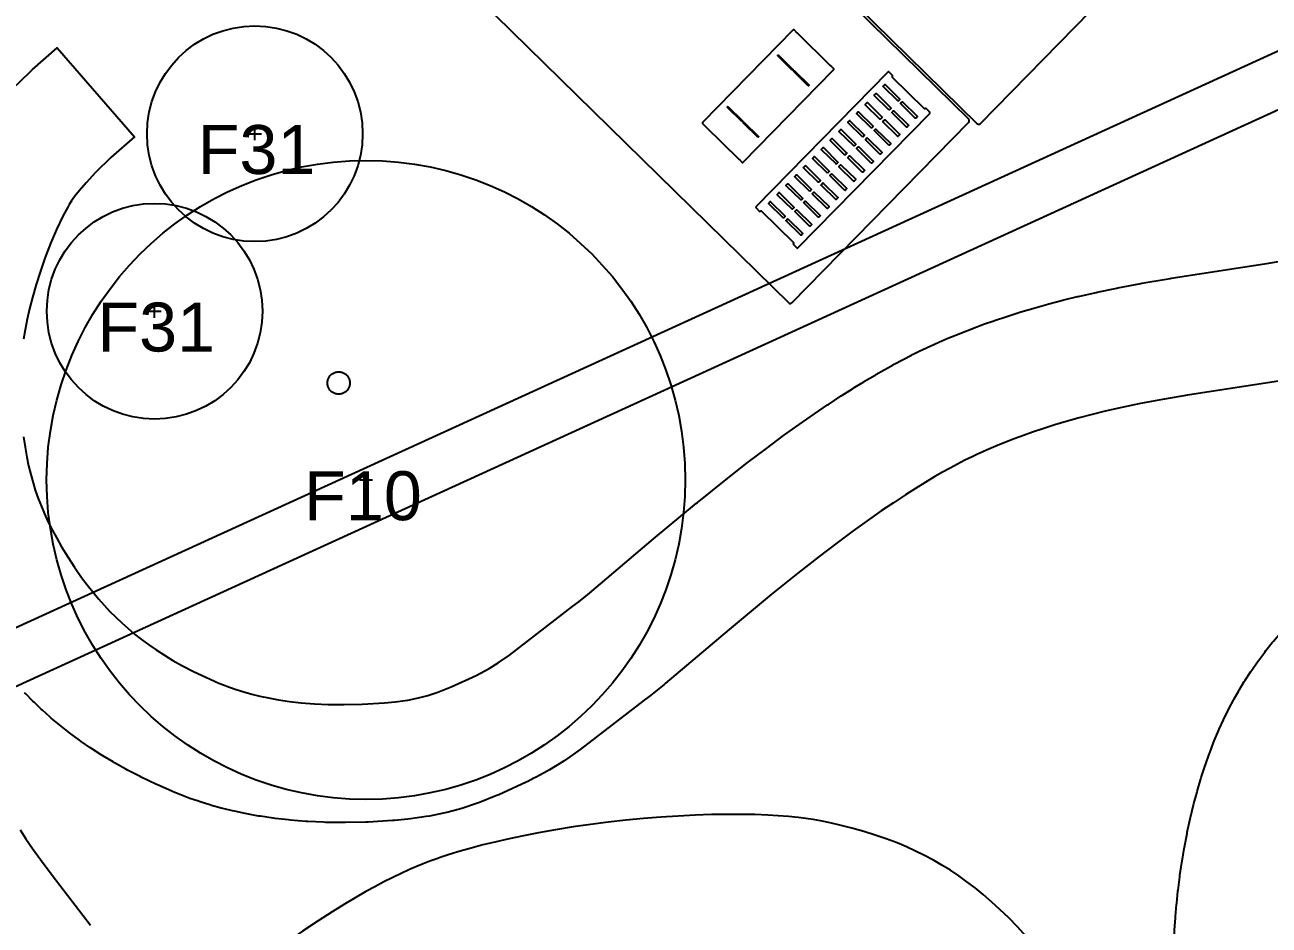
# Model space of a CAD drawing. Header units: millimetres. Extents: x 0 to 135, y -17 to 120.
# Drawn here: x 59.02 to 68.67, y 88.69 to 95.67 of the extents above; entities that cross this region are included whole.
import ezdxf

# ---------------------------------------------------------------- set-up
doc = ezdxf.new("R2010")
doc.units = ezdxf.units.MM
for name, color, linetype in [('Accessory', 7, 'Continuous'), ('Box', 7, 'Continuous'), ('Hedge', 7, 'Continuous'), ('Label', 7, 'Continuous'), ('Plan View', 7, 'Continuous'), ('Plant', 7, 'Continuous'), ('Shape', 7, 'Continuous'), ('Sprinkler Line', 7, 'Continuous'), ('Stone Path', 7, 'Continuous')]:
    doc.layers.add(name, color=color, linetype=linetype)
picture_1 = doc.add_image_def('image1.jpg', size_in_pixel=(8192, 8192))

# ---------------------------------------------------------------- blocks, each defined once
blk = doc.blocks.new('1')
at = {"flags": 1}
for tag in ['Export Name', 'Export Layer']:
    blk.add_attdef(tag, (0, 0), '', height=0.0254, dxfattribs=at)
at = {"layer": 'Plan View'}
image = blk.add_image(picture_1, insert=(0, 0), size_in_units=(120, 120), dxfattribs=dict(at, fade=50))
image.dxf.flags = 7
blk = doc.blocks.new('110')
at = {"layer": 'Plant'}
for points in [[(60.7528, 94.8268), (60.8544, 94.8268)], [(60.8036, 94.776), (60.8036, 94.8776)]]:
    blk.add_lwpolyline(points, dxfattribs=at)
blk.add_circle((60.8036, 94.8268), 0.8362, dxfattribs=at)
at = {"flags": 1}
for tag in ['Export Name', 'Export Layer']:
    blk.add_attdef(tag, (0, 0), '', height=0.0254, dxfattribs=at)
blk = doc.blocks.new('132')
at = {"layer": 'Plant'}
for points in [[(59.9747, 93.4506), (60.0763, 93.4506)], [(60.0255, 93.3998), (60.0255, 93.5014)]]:
    blk.add_lwpolyline(points, dxfattribs=at)
blk.add_circle((60.0255, 93.4506), 0.8362, dxfattribs=at)
at = {"flags": 1}
for tag in ['Export Name', 'Export Layer']:
    blk.add_attdef(tag, (0, 0), '', height=0.0254, dxfattribs=at)
blk = doc.blocks.new('133')
at = {"layer": 'Plant'}
for points in [[(61.6655, 92.0924), (61.6655, 92.194)], [(61.6147, 92.1432), (61.7163, 92.1432)]]:
    blk.add_lwpolyline(points, dxfattribs=at)
blk.add_circle((61.6655, 92.1432), 2.4771, dxfattribs=at)
at = {"flags": 1}
for tag in ['Export Name', 'Export Layer']:
    blk.add_attdef(tag, (0, 0), '', height=0.0254, dxfattribs=at)
blk = doc.blocks.new('139')
at = {"layer": 'Accessory'}
blk.add_lwpolyline([(66.4106, 94.9033), (66.4174, 94.9012), (66.424, 94.9016), (66.4306, 94.9043), (70.2328, 98.784), (70.2405, 98.7972), (70.242, 98.8039), (70.242, 98.8105), (70.2374, 98.8237), (67.7087, 101.3029), (67.7007, 101.3071), (67.6955, 101.3082), (67.6876, 101.3071), (67.6822, 101.3049), (63.881, 97.426), (63.8734, 97.4132), (63.8716, 97.4065), (63.8714, 97.3999), (63.8759, 97.3867), (66.4041, 94.907)], close=True, dxfattribs=at)
at = {"flags": 1}
for tag in ['Export Name', 'Export Layer']:
    blk.add_attdef(tag, (0, 0), '', height=0.0254, dxfattribs=at)
blk = doc.blocks.new('140')
at = {"layer": 'Accessory'}
for points in [[(65.0098, 93.9408), (65.012, 93.9401), (65.0134, 93.9401), (65.0162, 93.9411), (66.0386, 94.9844), (66.0403, 94.9872), (66.041, 94.99), (66.0409, 94.9914), (66.0399, 94.9942), (66.0145, 95.0199), (66.0117, 95.0217), (66.0103, 95.0222), (66.0089, 95.0224), (66.0075, 95.0222), (66.0018, 95.0191), (66.0004, 95.0188), (65.999, 95.0192), (65.7499, 95.2639), (65.7492, 95.2653), (65.7491, 95.2682), (65.7508, 95.2738), (65.7508, 95.2752), (65.75, 95.278), (65.7251, 95.3035), (65.7223, 95.3056), (65.7208, 95.3063), (65.7194, 95.3067), (65.718, 95.3067), (65.7165, 95.3063), (65.7138, 95.3046), (64.6929, 94.2626), (64.6913, 94.26), (64.6906, 94.2571), (64.691, 94.2543), (64.6929, 94.251), (64.7169, 94.2271), (64.7197, 94.2252), (64.7225, 94.2245), (64.7239, 94.2247), (64.7254, 94.2252), (64.7296, 94.2279), (64.731, 94.2282), (64.7324, 94.2278), (64.9813, 93.9832), (64.982, 93.9818), (64.9823, 93.98), (64.982, 93.9776), (64.9809, 93.9733), (64.9811, 93.9705), (64.9823, 93.9676), (65.0078, 93.9422)], [(65.7929, 95.0814), (65.7915, 95.0819), (65.6796, 95.1905), (65.6788, 95.1919), (65.6784, 95.1933), (65.6785, 95.1948), (65.6799, 95.1978), (65.6884, 95.2066), (65.6899, 95.2074), (65.6912, 95.2077), (65.6926, 95.2072), (65.8036, 95.0973), (65.8044, 95.0959), (65.8049, 95.0945), (65.8051, 95.0931), (65.805, 95.0917), (65.8036, 95.0888), (65.7971, 95.0825), (65.7957, 95.0816), (65.7943, 95.0812)], [(65.7223, 95.0123), (65.6116, 95.1199), (65.6105, 95.1213), (65.6099, 95.1227), (65.6098, 95.1241), (65.61, 95.1255), (65.6128, 95.1298), (65.6206, 95.1375), (65.622, 95.1384), (65.6234, 95.1386), (65.6249, 95.1383), (65.735, 95.0292), (65.7366, 95.0267), (65.737, 95.0253), (65.737, 95.0239), (65.7368, 95.0225), (65.735, 95.0192), (65.7279, 95.0121), (65.7265, 95.0115), (65.7251, 95.0112), (65.7237, 95.0115)], [(65.5867, 94.8714), (65.5839, 94.8731), (65.4742, 94.9801), (65.4733, 94.9815), (65.4729, 94.9829), (65.4728, 94.9843), (65.4739, 94.9872), (65.4822, 94.9961), (65.4836, 94.9971), (65.485, 94.9974), (65.4865, 94.997), (65.5966, 94.8879), (65.5981, 94.8855), (65.5986, 94.8841), (65.5987, 94.8827), (65.5979, 94.8798), (65.5909, 94.8723), (65.589, 94.8714), (65.5881, 94.8712)], [(65.6545, 94.9401), (65.6531, 94.9407), (65.5413, 95.0493), (65.5405, 95.0507), (65.5402, 95.0521), (65.5403, 95.0535), (65.5407, 95.0549), (65.5514, 95.0671), (65.5528, 95.0681), (65.5542, 95.0687), (65.5556, 95.0686), (65.5572, 95.0676), (65.6666, 94.9589), (65.6676, 94.9575), (65.6682, 94.9561), (65.6685, 94.9547), (65.6684, 94.9533), (65.6672, 94.9504), (65.6587, 94.9414), (65.6573, 94.9405), (65.6559, 94.9401)], [(65.8606, 94.877), (65.8592, 94.8772), (65.8576, 94.8784), (65.7491, 94.9862), (65.7476, 94.9886), (65.7471, 94.99), (65.747, 94.9914), (65.7478, 94.9942), (65.7547, 95.0021), (65.7561, 95.0032), (65.7576, 95.0039), (65.7593, 95.0041), (65.7604, 95.0039), (65.8724, 94.8954), (65.8733, 94.8939), (65.8738, 94.8926), (65.8739, 94.8911), (65.8729, 94.8883), (65.8635, 94.8782), (65.8621, 94.8773)], [(65.9284, 94.947), (65.927, 94.9478), (65.8175, 95.0564), (65.8165, 95.0578), (65.8158, 95.0592), (65.8155, 95.0606), (65.8155, 95.062), (65.8158, 95.0634), (65.8186, 95.0676), (65.8226, 95.0719), (65.8253, 95.0734), (65.8268, 95.0735), (65.8282, 95.0731), (65.9398, 94.9646), (65.9411, 94.9627), (65.9415, 94.9617), (65.9417, 94.9603), (65.9409, 94.9575), (65.9326, 94.9486), (65.9312, 94.9475), (65.9298, 94.947)], [(65.5175, 94.8034), (65.407, 94.9109), (65.406, 94.9125), (65.4055, 94.9137), (65.4054, 94.9151), (65.4063, 94.918), (65.4144, 94.9269), (65.4158, 94.9279), (65.4173, 94.9284), (65.4187, 94.9283), (65.4201, 94.9274), (65.5292, 94.8191), (65.5309, 94.8163), (65.5312, 94.8149), (65.5312, 94.8135), (65.5309, 94.8121), (65.5254, 94.805), (65.5232, 94.8032), (65.5217, 94.8025), (65.5203, 94.8023), (65.5189, 94.8027)], [(65.79, 94.8058), (65.7886, 94.8066), (65.6791, 94.9151), (65.6781, 94.9166), (65.6775, 94.918), (65.6772, 94.9194), (65.6773, 94.9208), (65.6785, 94.9237), (65.687, 94.9326), (65.6884, 94.9335), (65.6898, 94.934), (65.6912, 94.9339), (65.6926, 94.9333), (65.8032, 94.8262), (65.8044, 94.8248), (65.8051, 94.8234), (65.8054, 94.822), (65.8053, 94.8205), (65.8048, 94.8191), (65.7943, 94.8074), (65.7929, 94.8064), (65.7915, 94.8058)], [(65.382, 94.6623), (65.3791, 94.664), (65.2694, 94.7711), (65.2685, 94.7725), (65.2681, 94.7739), (65.2681, 94.7754), (65.2692, 94.7782), (65.2789, 94.7885), (65.2807, 94.7895), (65.2817, 94.7896), (65.2831, 94.7892), (65.2845, 94.7881), (65.3937, 94.6793), (65.3947, 94.6777), (65.3951, 94.6765), (65.3952, 94.6751), (65.3944, 94.6723), (65.3862, 94.6632), (65.3847, 94.6624), (65.3834, 94.6621)], [(65.4497, 94.7328), (65.3376, 94.8417), (65.3366, 94.8446), (65.3368, 94.846), (65.3373, 94.8474), (65.3467, 94.8578), (65.3481, 94.8589), (65.3495, 94.8595), (65.3509, 94.8595), (65.3524, 94.8587), (65.4624, 94.7493), (65.4635, 94.7471), (65.4638, 94.7457), (65.4637, 94.7443), (65.4624, 94.7413), (65.4554, 94.7338), (65.454, 94.7328), (65.4526, 94.7323), (65.4511, 94.7323)], [(65.6559, 94.668), (65.6545, 94.6684), (65.653, 94.6695), (65.5443, 94.7774), (65.5429, 94.7796), (65.5425, 94.781), (65.5424, 94.7824), (65.5432, 94.7852), (65.5486, 94.7916), (65.55, 94.7928), (65.5517, 94.7937), (65.5528, 94.794), (65.5545, 94.7937), (65.557, 94.7921), (65.6658, 94.6863), (65.6678, 94.6836), (65.6682, 94.6822), (65.6682, 94.6807), (65.667, 94.6779), (65.6601, 94.6704), (65.6573, 94.6683)], [(65.7223, 94.7371), (65.6119, 94.846), (65.6101, 94.8488), (65.6098, 94.8502), (65.6098, 94.8516), (65.6101, 94.853), (65.6107, 94.8544), (65.6164, 94.8607), (65.6178, 94.8619), (65.6192, 94.8626), (65.6206, 94.8628), (65.622, 94.8626), (65.734, 94.7542), (65.735, 94.7527), (65.7355, 94.7514), (65.7356, 94.7499), (65.7346, 94.7471), (65.7265, 94.7383), (65.7237, 94.7369)], [(65.3128, 94.5924), (65.201, 94.7005), (65.1994, 94.7033), (65.1993, 94.7048), (65.2002, 94.7076), (65.2097, 94.7182), (65.2111, 94.7191), (65.2125, 94.7196), (65.2139, 94.7193), (65.3244, 94.6101), (65.3261, 94.6073), (65.3265, 94.6059), (65.3265, 94.6045), (65.3262, 94.6031), (65.3184, 94.5939), (65.317, 94.5928), (65.3156, 94.5921), (65.3142, 94.592)], [(65.5853, 94.5986), (65.4764, 94.7062), (65.4743, 94.709), (65.4737, 94.7104), (65.4735, 94.7118), (65.4737, 94.7135), (65.4752, 94.7163), (65.4822, 94.7236), (65.4836, 94.7245), (65.485, 94.7251), (65.4864, 94.725), (65.4879, 94.7245), (65.5986, 94.6172), (65.5997, 94.6158), (65.6004, 94.6144), (65.6008, 94.613), (65.6006, 94.6116), (65.5993, 94.6087), (65.5909, 94.5998), (65.5895, 94.5986), (65.5881, 94.598), (65.5867, 94.5979)], [(65.245, 94.5221), (65.2436, 94.5227), (65.1318, 94.6313), (65.1311, 94.6327), (65.1308, 94.6342), (65.1309, 94.6356), (65.1322, 94.6384), (65.1405, 94.6473), (65.1419, 94.6484), (65.1433, 94.6491), (65.1447, 94.6492), (65.1465, 94.6483), (65.2563, 94.5392), (65.2576, 94.5367), (65.2578, 94.5353), (65.2577, 94.5338), (65.2573, 94.5325), (65.2492, 94.5234), (65.2478, 94.5225), (65.2464, 94.522)], [(65.5175, 94.528), (65.5161, 94.5289), (65.4071, 94.637), (65.4054, 94.6398), (65.405, 94.6412), (65.405, 94.6426), (65.406, 94.6454), (65.413, 94.6532), (65.4144, 94.6543), (65.4158, 94.6549), (65.4173, 94.6551), (65.4187, 94.6548), (65.5303, 94.5466), (65.532, 94.5438), (65.5321, 94.5424), (65.5312, 94.5395), (65.5217, 94.5293), (65.5203, 94.5283), (65.5189, 94.5278)], [(65.1066, 94.3825), (64.9951, 94.4907), (64.9936, 94.4933), (64.9935, 94.4944), (64.9936, 94.4958), (64.9951, 94.4986), (65.0021, 94.5063), (65.0035, 94.5074), (65.0049, 94.5081), (65.0064, 94.5081), (65.0082, 94.5071), (65.1165, 94.3997), (65.1185, 94.3969), (65.1194, 94.3941), (65.1193, 94.3925), (65.1179, 94.3895), (65.1123, 94.3835), (65.1108, 94.3826), (65.1094, 94.382), (65.108, 94.382)], [(65.173, 94.4519), (65.0626, 94.5593), (65.0614, 94.561), (65.061, 94.5621), (65.0608, 94.5636), (65.0617, 94.5664), (65.0727, 94.5782), (65.0742, 94.5791), (65.0755, 94.5794), (65.077, 94.579), (65.1871, 94.4699), (65.1886, 94.4675), (65.1891, 94.4661), (65.1892, 94.4647), (65.189, 94.4633), (65.1884, 94.4619), (65.18, 94.4526), (65.1786, 94.4515), (65.1772, 94.4509), (65.1758, 94.4507), (65.1744, 94.4511)], [(65.3805, 94.3878), (65.3791, 94.3885), (65.2696, 94.4972), (65.2687, 94.4986), (65.2681, 94.5), (65.2678, 94.5014), (65.2679, 94.5028), (65.2683, 94.5042), (65.2704, 94.5075), (65.2761, 94.5132), (65.2775, 94.5142), (65.2789, 94.5147), (65.2803, 94.5148), (65.2819, 94.5141), (65.3937, 94.4054), (65.3945, 94.404), (65.3946, 94.4012), (65.3941, 94.3998), (65.3848, 94.3894), (65.3834, 94.3883), (65.382, 94.3877)], [(65.4483, 94.4581), (65.4469, 94.4592), (65.3377, 94.5678), (65.3365, 94.5706), (65.3363, 94.572), (65.3371, 94.5748), (65.3438, 94.5826), (65.3452, 94.5838), (65.3481, 94.5849), (65.3495, 94.5847), (65.3509, 94.5841), (65.4621, 94.476), (65.463, 94.4746), (65.4634, 94.4732), (65.4634, 94.4718), (65.463, 94.4704), (65.461, 94.4673), (65.4526, 94.4587), (65.4511, 94.4579), (65.4497, 94.4577)], [(65.0402, 94.3132), (65.0388, 94.3138), (64.9284, 94.4209), (64.9272, 94.4223), (64.9264, 94.4238), (64.9261, 94.4252), (64.9262, 94.4266), (64.9275, 94.4294), (64.9343, 94.4369), (64.9358, 94.4381), (64.9372, 94.439), (64.9386, 94.4393), (64.94, 94.4388), (65.0505, 94.3292), (65.0519, 94.3263), (65.052, 94.3249), (65.0514, 94.3221), (65.0445, 94.3144), (65.0431, 94.3136), (65.0417, 94.3131)], [(65.3114, 94.3164), (65.3099, 94.3168), (65.1993, 94.4266), (65.198, 94.4294), (65.1979, 94.4308), (65.1987, 94.4336), (65.2069, 94.4428), (65.2083, 94.4439), (65.2097, 94.4446), (65.2111, 94.4449), (65.2125, 94.4446), (65.3245, 94.3362), (65.3255, 94.3348), (65.326, 94.3334), (65.3261, 94.332), (65.3252, 94.3292), (65.3142, 94.3174), (65.3128, 94.3166)], [(64.9725, 94.243), (64.9711, 94.2432), (64.859, 94.3517), (64.8581, 94.3532), (64.8576, 94.3546), (64.8575, 94.356), (64.8585, 94.3588), (64.868, 94.3691), (64.8696, 94.3701), (64.8708, 94.3705), (64.8722, 94.3701), (64.9823, 94.2612), (64.9841, 94.2586), (64.9845, 94.2571), (64.9846, 94.2557), (64.9843, 94.2543), (64.9837, 94.2529), (64.9767, 94.245), (64.9753, 94.2439), (64.9739, 94.2432)], [(65.1758, 94.1789), (65.1744, 94.1797), (65.0649, 94.2882), (65.064, 94.2896), (65.0634, 94.291), (65.0631, 94.2924), (65.0631, 94.2939), (65.0643, 94.2967), (65.0699, 94.3029), (65.0713, 94.3039), (65.0727, 94.3046), (65.0741, 94.3048), (65.0755, 94.3044), (65.0784, 94.3023), (65.1871, 94.1964), (65.1887, 94.1936), (65.189, 94.1922), (65.1882, 94.1894), (65.18, 94.1803), (65.1786, 94.1793), (65.1772, 94.1788)], [(65.2422, 94.2482), (65.1332, 94.356), (65.1312, 94.3588), (65.1306, 94.3604), (65.1304, 94.3616), (65.1306, 94.3631), (65.132, 94.366), (65.1377, 94.372), (65.1391, 94.373), (65.1405, 94.3735), (65.1419, 94.3735), (65.1435, 94.3729), (65.2553, 94.2642), (65.256, 94.2628), (65.2563, 94.2614), (65.2562, 94.26), (65.2557, 94.2586), (65.2478, 94.2495), (65.2464, 94.2484), (65.245, 94.2477), (65.2436, 94.2476)], [(64.9047, 94.1735), (64.9033, 94.1739), (64.7915, 94.2826), (64.7903, 94.2843), (64.7899, 94.2854), (64.7897, 94.2868), (64.7906, 94.2896), (64.7988, 94.2988), (64.8002, 94.2999), (64.8016, 94.3004), (64.803, 94.3003), (64.8044, 94.2995), (64.914, 94.1908), (64.9157, 94.188), (64.916, 94.1865), (64.916, 94.185), (64.915, 94.1823), (64.9103, 94.1766), (64.9075, 94.1742), (64.9061, 94.1736)], [(65.108, 94.1087), (65.1066, 94.109), (64.9965, 94.218), (64.9949, 94.2204), (64.9945, 94.2218), (64.9944, 94.2233), (64.9953, 94.2261), (65.0021, 94.2338), (65.0035, 94.2349), (65.0049, 94.2357), (65.0065, 94.236), (65.0078, 94.2357), (65.0106, 94.2339), (65.1199, 94.1272), (65.1208, 94.1258), (65.1213, 94.1244), (65.1215, 94.123), (65.1212, 94.1216), (65.1193, 94.1185), (65.1108, 94.1099), (65.1089, 94.1089)], [(65.0402, 94.0395), (65.0388, 94.04), (64.928, 94.1498), (64.9271, 94.1512), (64.9266, 94.1526), (64.9264, 94.1541), (64.9266, 94.1555), (64.9273, 94.1572), (64.9343, 94.1645), (64.9358, 94.1654), (64.9372, 94.1658), (64.9386, 94.1657), (64.94, 94.1652), (65.0505, 94.058), (65.0517, 94.0566), (65.0525, 94.0552), (65.0529, 94.0538), (65.0528, 94.0524), (65.0524, 94.051), (65.0431, 94.0406), (65.0415, 94.0397)]]:
    blk.add_lwpolyline(points, close=True, dxfattribs=at)
at = {"flags": 1}
for tag in ['Export Name', 'Export Layer']:
    blk.add_attdef(tag, (0, 0), '', height=0.0254, dxfattribs=at)
blk = doc.blocks.new('141')
at = {"layer": 'Accessory'}
for points in [[(64.5852, 94.6036), (64.587, 94.6029), (64.588, 94.603), (64.5901, 94.6038), (65.2937, 95.3217), (65.2951, 95.3238), (65.2956, 95.326), (65.2953, 95.3281), (65.2941, 95.3302), (65.2742, 95.3499), (65.2699, 95.3529), (65.0135, 95.6051), (65.0104, 95.6072), (64.987, 95.6313), (64.9848, 95.6327), (64.9838, 95.633), (64.9827, 95.6329), (64.9806, 95.6319), (64.2771, 94.9143), (64.2757, 94.9121), (64.2751, 94.91), (64.2754, 94.9079), (64.2766, 94.9058), (64.2965, 94.8861), (64.3008, 94.883), (64.5572, 94.6308), (64.5604, 94.6287), (64.5838, 94.6047)], [(64.9731, 95.3206), (64.8621, 95.4292), (64.8613, 95.4302), (64.8608, 95.4313), (64.8606, 95.4324), (64.8607, 95.4334), (64.8614, 95.435), (64.8625, 95.436), (64.8635, 95.4362), (64.8646, 95.436), (64.8668, 95.4345), (64.9753, 95.328), (64.9767, 95.326), (64.9771, 95.3249), (64.9772, 95.3238), (64.977, 95.3228), (64.9763, 95.3215), (64.9752, 95.3207), (64.9742, 95.3204)], [(65.0965, 95.1993), (64.9868, 95.3068), (64.9859, 95.3079), (64.9848, 95.31), (64.9847, 95.3111), (64.9848, 95.3121), (64.9854, 95.3132), (64.9859, 95.3139), (64.987, 95.3145), (64.988, 95.3146), (64.9891, 95.3143), (65.1, 95.2058), (65.1012, 95.2036), (65.1013, 95.2026), (65.1012, 95.2015), (65.1008, 95.2004), (65.0997, 95.1992), (65.0987, 95.1988), (65.0976, 95.1989)], [(64.5816, 94.9217), (64.4708, 95.0302), (64.4697, 95.0324), (64.4696, 95.0334), (64.4699, 95.035), (64.471, 95.0364), (64.4721, 95.0369), (64.4731, 95.0369), (64.4742, 95.0365), (64.5849, 94.9281), (64.586, 94.926), (64.5862, 94.9249), (64.5859, 94.9234), (64.5856, 94.9228), (64.5845, 94.9217), (64.5838, 94.9213), (64.5827, 94.9213)], [(64.7061, 94.8), (64.7039, 94.8015), (64.5955, 94.908), (64.5941, 94.91), (64.5937, 94.9111), (64.5936, 94.9121), (64.5938, 94.9132), (64.5944, 94.9143), (64.5955, 94.9152), (64.5965, 94.9154), (64.5976, 94.9152), (64.5997, 94.9138), (64.7087, 94.8068), (64.7094, 94.8058), (64.7099, 94.8047), (64.7101, 94.8036), (64.7101, 94.8026), (64.7097, 94.8015), (64.7089, 94.8004), (64.7082, 94.8), (64.7072, 94.7998)]]:
    blk.add_lwpolyline(points, close=True, dxfattribs=at)
at = {"flags": 1}
for tag in ['Export Name', 'Export Layer']:
    blk.add_attdef(tag, (0, 0), '', height=0.0254, dxfattribs=at)
blk = doc.blocks.new('320')
at = {"layer": 'Sprinkler Line'}
blk.add_lwpolyline([(75.7067, 98.1922), (55.521, 88.9757)], dxfattribs=at)
at = {"flags": 1}
for tag in ['Export Name', 'Export Layer']:
    blk.add_attdef(tag, (0, 0), '', height=0.0254, dxfattribs=at)
blk = doc.blocks.new('352')
at = {"layer": 'Hedge'}
blk.add_lwpolyline([(69.9688, 84.9286), (69.9617, 84.9327), (69.9011, 84.9684), (69.8941, 84.9726), (69.8339, 85.0095), (69.8263, 85.0143), (69.7548, 85.0601), (69.7465, 85.0655), (69.6758, 85.113), (69.6683, 85.1181), (69.6101, 85.1589), (69.6027, 85.1642), (69.5336, 85.2147), (69.5263, 85.2202), (69.4694, 85.2635), (69.4628, 85.2686), (69.4066, 85.313), (69.4001, 85.3183), (69.3446, 85.3639), (69.3382, 85.3693), (69.2835, 85.4159), (69.2771, 85.4214), (69.2232, 85.4692), (69.2168, 85.4749), (69.1637, 85.5237), (69.1575, 85.5296), (69.1052, 85.5795), (69.099, 85.5855), (69.0476, 85.6364), (69.0415, 85.6427), (68.991, 85.6946), (68.985, 85.701), (68.9355, 85.754), (68.9295, 85.7605), (68.8809, 85.8146), (68.875, 85.8213), (68.8275, 85.8763), (68.8216, 85.8832), (68.7752, 85.9392), (68.7694, 85.9463), (68.724, 86.0033), (68.7183, 86.0106), (68.674, 86.0686), (68.6684, 86.076), (68.6252, 86.135), (68.6197, 86.1427), (68.5777, 86.2026), (68.5723, 86.2104), (68.5315, 86.2713), (68.5263, 86.2793), (68.4867, 86.3411), (68.482, 86.3485), (68.4513, 86.3986), (68.4467, 86.4062), (68.4094, 86.4697), (68.405, 86.4774), (68.3761, 86.5288), (68.3723, 86.5358), (68.3443, 86.5878), (68.3405, 86.5948), (68.3134, 86.6474), (68.3097, 86.6547), (68.2835, 86.7078), (68.2806, 86.7137), (68.2666, 86.743), (68.2468, 86.786), (68.2431, 86.7943), (68.2193, 86.8486), (68.2153, 86.8579), (68.1928, 86.9127), (68.1891, 86.9219), (68.1678, 86.9771), (68.1644, 86.9863), (68.1443, 87.0419), (68.1412, 87.0508), (68.1222, 87.1068), (68.1193, 87.1156), (68.1015, 87.1719), (68.0989, 87.1806), (68.0822, 87.2372), (68.0798, 87.2457), (68.0642, 87.3025), (68.062, 87.3109), (68.0476, 87.368), (68.0456, 87.3761), (68.0322, 87.4335), (68.0303, 87.4415), (68.018, 87.499), (68.0162, 87.5077), (68.0021, 87.5798), (68.0004, 87.5894), (67.9879, 87.6616), (67.9864, 87.671), (67.9754, 87.7433), (67.9741, 87.7523), (67.9646, 87.8247), (67.9635, 87.8335), (67.9555, 87.9059), (67.9546, 87.9144), (67.9479, 87.9867), (67.9472, 87.995), (67.9418, 88.0672), (67.9412, 88.0761), (67.9365, 88.1624), (67.9361, 88.1718), (67.9331, 88.2577), (67.9329, 88.2668), (67.9317, 88.3522), (67.9317, 88.361), (67.9321, 88.4458), (67.9322, 88.4544), (67.9342, 88.5384), (67.9345, 88.5475), (67.9387, 88.6444), (67.9392, 88.6539), (67.9454, 88.7495), (67.9461, 88.7587), (67.9541, 88.8529), (67.9549, 88.8618), (67.9646, 88.9544), (67.9656, 88.9638), (67.9786, 89.0673), (67.9799, 89.077), (67.9948, 89.1779), (67.9963, 89.1875), (68.0129, 89.2856), (68.0147, 89.2957), (68.0352, 89.4022), (68.0374, 89.4129), (68.0596, 89.5151), (68.062, 89.5258), (68.0857, 89.6232), (68.0883, 89.6336), (68.1104, 89.716), (68.1134, 89.7268), (68.1423, 89.8252), (68.1459, 89.8369), (68.1735, 89.922), (68.1774, 89.9337), (68.2065, 90.0159), (68.211, 90.0281), (68.2416, 90.1075), (68.2467, 90.1201), (68.279, 90.1969), (68.2846, 90.2098), (68.3186, 90.2842), (68.3245, 90.2966), (68.3562, 90.3609), (68.3623, 90.3726), (68.3955, 90.4352), (68.4018, 90.4469), (68.4366, 90.508), (68.4433, 90.5194), (68.4795, 90.5792), (68.4871, 90.5912), (68.5299, 90.657), (68.5381, 90.6692), (68.583, 90.7335), (68.5914, 90.7452), (68.6385, 90.8084), (68.647, 90.8195), (68.6963, 90.8816), (68.7052, 90.8925), (68.7627, 90.9606), (68.7719, 90.9711), (68.8324, 91.0385), (68.8413, 91.048), (68.9049, 91.1148), (68.9137, 91.1238), (68.9873, 91.197), (68.9962, 91.2057), (69.0811, 91.2856), (69.0898, 91.2936), (69.1872, 91.3807), (69.1943, 91.3868), (69.2733, 91.4546), (69.2817, 91.4616), (69.3149, 91.4888), (69.3254, 91.4971), (69.3605, 91.5241), (69.3702, 91.5313), (69.4071, 91.5582), (69.4159, 91.5645), (69.4545, 91.5912), (69.4636, 91.5974), (69.5139, 91.6304), (69.5233, 91.6364), (69.5759, 91.6692), (69.5843, 91.6743), (69.6388, 91.7067), (69.6473, 91.7116), (69.7151, 91.7499), (69.7235, 91.7545), (69.7935, 91.7921), (69.8016, 91.7963), (69.8857, 91.8394), (69.894, 91.8436), (69.9925, 91.8914), (70.0009, 91.8954), (70.1138, 91.9475), (70.1219, 91.9512), (70.2484, 92.0066), (70.2567, 92.0101), (70.4079, 92.0728), (70.4165, 92.0763), (70.6004, 92.1483), (70.6098, 92.1518), (70.848, 92.2391), (70.8622, 92.244), (71.3097, 92.3913), (71.5957, 91.5228), (71.1553, 91.3778), (70.9289, 91.2949), (70.754, 91.2264), (70.6114, 91.1673), (70.4927, 91.1153), (70.3883, 91.0671), (70.2983, 91.0234), (70.2224, 90.9845), (70.1606, 90.9513), (70.1011, 90.9177), (70.0552, 90.8905), (70.0115, 90.8632), (69.9706, 90.8363), (69.9408, 90.8157), (69.9134, 90.7958), (69.8883, 90.7764), (69.8644, 90.7569), (69.7933, 90.6959), (69.7036, 90.6158), (69.6275, 90.5442), (69.5628, 90.4798), (69.5082, 90.4224), (69.4566, 90.365), (69.4082, 90.3077), (69.3676, 90.2565), (69.3289, 90.2047), (69.2924, 90.1523), (69.2576, 90.0987), (69.2284, 90.0506), (69.2002, 90.0011), (69.1732, 89.9501), (69.1475, 89.898), (69.1192, 89.836), (69.0923, 89.7722), (69.0664, 89.7049), (69.0416, 89.6349), (69.0178, 89.5612), (68.9923, 89.4744), (68.973, 89.4023), (68.952, 89.3157), (68.9321, 89.2242), (68.9136, 89.1281), (68.8987, 89.0399), (68.8853, 88.9487), (68.8735, 88.8546), (68.8649, 88.7717), (68.8576, 88.6862), (68.8521, 88.5998), (68.8482, 88.5121), (68.8464, 88.4369), (68.8461, 88.361), (68.8472, 88.2843), (68.8498, 88.2077), (68.854, 88.1308), (68.8587, 88.0671), (68.8647, 88.0032), (68.8718, 87.9395), (68.8802, 87.8758), (68.8897, 87.8128), (68.9006, 87.7498), (68.9128, 87.6873), (68.9235, 87.6377), (68.935, 87.5886), (68.9473, 87.5398), (68.9607, 87.491), (68.9747, 87.4433), (68.9898, 87.3956), (69.0057, 87.3486), (69.0226, 87.302), (69.0404, 87.2559), (69.0591, 87.2105), (69.0789, 87.165), (69.0945, 87.1312), (69.1046, 87.1101), (69.1277, 87.0634), (69.151, 87.0182), (69.1753, 86.9731), (69.2001, 86.929), (69.2328, 86.8733), (69.259, 86.8307), (69.2937, 86.7765), (69.3292, 86.7236), (69.3657, 86.6715), (69.4034, 86.6201), (69.4419, 86.5696), (69.4818, 86.5195), (69.5225, 86.4705), (69.5641, 86.4223), (69.6066, 86.375), (69.6501, 86.3284), (69.6946, 86.2826), (69.7396, 86.238), (69.7857, 86.194), (69.8325, 86.151), (69.8799, 86.109), (69.9284, 86.0677), (69.9771, 86.0277), (70.0268, 85.9884), (70.0769, 85.9502), (70.1385, 85.9052), (70.1892, 85.8697), (70.2521, 85.8274), (70.3158, 85.7866), (70.3684, 85.7544), (70.4218, 85.723), (70.4756, 85.6926), (70.5409, 85.6574), (70.6066, 85.6238), (70.6724, 85.592), (70.7389, 85.5616), (70.7937, 85.5379), (70.8494, 85.5149), (70.9047, 85.4934), (70.9221, 85.487), (70.9395, 85.4809), (70.9686, 85.4716), (70.9986, 85.4628), (71.0297, 85.4545), (71.0621, 85.4466), (71.0959, 85.4392), (71.1311, 85.4322), (71.167, 85.4258), (71.2043, 85.4198), (71.2416, 85.4145), (71.2946, 85.408), (71.3481, 85.4025), (71.4029, 85.3979), (71.4592, 85.3942), (71.5153, 85.3915), (71.588, 85.3892), (71.6609, 85.3882), (71.7349, 85.3884), (71.8241, 85.3902), (71.9128, 85.3935), (72.0167, 85.3991), (72.134, 85.4076), (72.2478, 85.4177), (72.3857, 85.4325), (72.5284, 85.4504), (72.6932, 85.4742), (72.8769, 85.5048), (73.0774, 85.5438), (73.252, 84.6462), (73.0454, 84.6061), (73.0333, 84.6039), (72.8385, 84.5714), (72.8289, 84.5699), (72.6551, 84.5448), (72.6465, 84.5436), (72.4955, 84.5247), (72.4872, 84.5237), (72.341, 84.5081), (72.3331, 84.5073), (72.2113, 84.4964), (72.2034, 84.4958), (72.0782, 84.4868), (72.0701, 84.4863), (71.9585, 84.4802), (71.9508, 84.4799), (71.8542, 84.4763), (71.8463, 84.4761), (71.7491, 84.4741), (71.7414, 84.474), (71.6602, 84.4738), (71.6526, 84.4738), (71.5715, 84.4749), (71.5633, 84.4751), (71.4825, 84.4777), (71.4746, 84.478), (71.4103, 84.4811), (71.4028, 84.4816), (71.339, 84.4857), (71.331, 84.4863), (71.2678, 84.4916), (71.2592, 84.4924), (71.1967, 84.4988), (71.1874, 84.4999), (71.1257, 84.5075), (71.1171, 84.5086), (71.0714, 84.5151), (71.0637, 84.5163), (71.0185, 84.5235), (71.0103, 84.5249), (70.9658, 84.5328), (70.9571, 84.5345), (70.9132, 84.5432), (70.9042, 84.5451), (70.861, 84.5546), (70.8513, 84.5568), (70.8089, 84.5671), (70.7987, 84.5697), (70.7571, 84.5809), (70.7464, 84.5838), (70.7056, 84.5958), (70.6944, 84.5993), (70.6545, 84.6121), (70.6447, 84.6154), (70.6186, 84.6244), (70.6105, 84.6273), (70.5849, 84.6367), (70.5767, 84.6398), (70.5132, 84.6646), (70.5054, 84.6677), (70.4421, 84.6937), (70.4343, 84.697), (70.3713, 84.7243), (70.3629, 84.7281), (70.2876, 84.7625), (70.2785, 84.7668), (70.2036, 84.803), (70.1948, 84.8074), (70.1204, 84.8454), (70.1116, 84.85), (70.0378, 84.8898), (70.0299, 84.8942)], close=True, dxfattribs=at)
at = {"flags": 1}
for tag in ['Export Name', 'Export Layer']:
    blk.add_attdef(tag, (0, 0), '', height=0.0254, dxfattribs=at)
blk = doc.blocks.new('355')
at = {"layer": 'Box'}
blk.add_lwpolyline([(64.9529, 93.5109), (64.9571, 93.5098), (64.9628, 93.5109), (64.9693, 93.515), (66.3399, 94.9144), (66.3445, 94.9221), (66.3456, 94.9262), (66.3457, 94.9303), (66.343, 94.9384), (63.8061, 97.425), (63.8018, 97.4274), (63.798, 97.4284), (63.7927, 97.4274), (63.7858, 97.423), (62.4152, 96.0234), (62.4109, 96.0162), (62.4097, 96.0121), (62.4096, 96.008), (62.4122, 95.9999), (64.949, 93.5132)], close=True, dxfattribs=at)
at = {"flags": 1}
for tag in ['Export Name', 'Export Layer']:
    blk.add_attdef(tag, (0, 0), '', height=0.0254, dxfattribs=at)
blk = doc.blocks.new('394')
at = {"layer": 'Stone Path'}
blk.add_lwpolyline([(58.9838, 89.4299), (59.0277, 89.362), (59.0795, 89.2853), (59.1394, 89.2005), (59.2302, 89.078), (59.5295, 88.691)], dxfattribs=at)
at = {"flags": 1}
for tag in ['Export Name', 'Export Layer']:
    blk.add_attdef(tag, (0, 0), '', height=0.0254, dxfattribs=at)
blk = doc.blocks.new('395')
at = {"layer": 'Stone Path'}
blk.add_lwpolyline([(67.9378, 86.0491), (67.7889, 86.4696), (67.6558, 86.8263), (67.5443, 87.1121), (67.4519, 87.3396), (67.3702, 87.5331), (67.3016, 87.6896), (67.2398, 87.8254), (67.1854, 87.9406), (67.1387, 88.0359), (67.0921, 88.1274), (67.0534, 88.2003), (67.015, 88.2698), (66.9846, 88.3227), (66.9544, 88.373), (66.9245, 88.4206), (66.895, 88.4653), (66.8731, 88.4968), (66.8515, 88.5264), (66.8301, 88.5542), (66.809, 88.58), (66.7883, 88.6037), (66.7198, 88.6775), (66.6515, 88.7474), (66.5833, 88.8136), (66.5218, 88.8701), (66.4531, 88.9296), (66.3908, 88.9802), (66.3279, 89.0283), (66.2642, 89.0738), (66.1997, 89.1168), (66.1341, 89.1576), (66.0673, 89.196), (65.9992, 89.2323), (65.9296, 89.2665), (65.8584, 89.2988), (65.7854, 89.3292), (65.702, 89.3608), (65.616, 89.3904), (65.5272, 89.4179), (65.4355, 89.4437), (65.3308, 89.47), (65.2421, 89.4903), (65.1906, 89.5006), (65.136, 89.51), (65.0786, 89.5184), (65.0185, 89.5258), (64.9431, 89.5333), (64.8642, 89.5395), (64.782, 89.5443), (64.6824, 89.5482), (64.5792, 89.5503), (64.4726, 89.5505), (64.3472, 89.5486), (64.2185, 89.5443), (64.087, 89.5378), (63.9534, 89.5291), (63.8181, 89.5181), (63.6817, 89.5049), (63.5449, 89.4896), (63.408, 89.4722), (63.2717, 89.4527), (63.1366, 89.4311), (63.0032, 89.4074), (62.8882, 89.3851), (62.7754, 89.3613), (62.665, 89.336), (62.5726, 89.3132), (62.4825, 89.2892), (62.395, 89.2643), (62.3103, 89.2383), (62.242, 89.2158), (62.2152, 89.2067), (62.1619, 89.1874), (62.108, 89.1665), (62.0536, 89.144), (61.9989, 89.1202), (61.9438, 89.095), (61.8745, 89.0617), (61.8049, 89.0265), (61.7352, 88.9897), (61.6655, 88.9515), (61.5819, 88.9038), (61.4987, 88.8544), (61.4025, 88.7951), (61.2939, 88.7256), (61.1743, 88.646), (61.0454, 88.557), (60.8977, 88.451), (60.7265, 88.3231), (60.5362, 88.1747), (60.2043, 87.8989)], dxfattribs=at)
at = {"flags": 1}
for tag in ['Export Name', 'Export Layer']:
    blk.add_attdef(tag, (0, 0), '', height=0.0254, dxfattribs=at)
blk = doc.blocks.new('402')
at = {"layer": 'Hedge'}
for points in [[(58.9218, 95.1734), (59.0593, 95.307), (59.078, 95.3242), (59.271, 95.492), (59.8708, 94.8018), (59.6874, 94.6424), (59.5668, 94.5251), (59.4938, 94.4471), (59.4429, 94.3878), (59.4071, 94.3421), (59.3817, 94.3067), (59.3628, 94.2776), (59.3516, 94.2583), (59.3149, 94.1882), (59.2654, 94.0838), (59.219, 93.9756), (59.1749, 93.862), (59.1372, 93.7547), (59.1065, 93.6579), (59.0775, 93.5563), (59.0554, 93.4691), (59.0374, 93.3891), (59.0214, 93.3072), (59.0092, 93.2344)], [(59.009, 92.4765), (59.0204, 92.397), (59.034, 92.3199), (59.0482, 92.2525), (59.0644, 92.1861), (59.0826, 92.1209), (59.1004, 92.064), (59.1229, 91.9999), (59.1476, 91.936), (59.1719, 91.879), (59.1983, 91.8216), (59.2307, 91.7564), (59.2661, 91.6905), (59.3046, 91.6235), (59.3515, 91.5472), (59.4036, 91.4676), (59.4103, 91.4578), (59.4598, 91.3874), (59.5028, 91.3298), (59.5464, 91.2746), (59.5903, 91.222), (59.6347, 91.1718), (59.6796, 91.124), (59.725, 91.0784), (59.7711, 91.0347), (59.8178, 90.9929), (59.871, 90.9483), (59.9252, 90.9057), (59.9806, 90.8648), (60.0371, 90.8259), (60.102, 90.784), (60.1682, 90.7442), (60.2432, 90.7023), (60.3281, 90.6583), (60.4233, 90.6128), (60.5233, 90.5686), (60.5527, 90.5564), (60.6058, 90.5361), (60.6578, 90.5181), (60.7183, 90.4993), (60.7793, 90.4824), (60.8409, 90.4674), (60.9101, 90.4527), (60.9871, 90.4389), (61.071, 90.4266), (61.1616, 90.4163), (61.2654, 90.4079), (61.3727, 90.4028), (61.4962, 90.401), (61.6354, 90.404), (61.808, 90.4143), (61.8922, 90.4225), (61.9906, 90.4365), (62.0723, 90.453), (62.1443, 90.472), (62.2232, 90.4981), (62.3262, 90.5388), (62.5201, 90.6279), (62.5534, 90.6445), (62.6207, 90.6813), (62.6923, 90.7255), (62.7789, 90.7854), (63.2709, 91.1638), (63.3172, 91.1988), (63.3999, 91.2655), (63.8963, 91.6855), (64.2288, 91.9616), (64.2344, 91.9662), (64.4467, 92.1369), (64.6231, 92.2747), (64.7715, 92.3874), (64.9058, 92.4867), (65.0252, 92.5725), (65.1455, 92.6564), (65.2471, 92.7252), (65.2526, 92.7289), (65.3515, 92.7938), (65.3571, 92.7974), (65.4394, 92.8498), (65.445, 92.8532), (65.5271, 92.9038), (65.5332, 92.9075), (65.615, 92.9561), (65.6209, 92.9596), (65.686, 92.997), (65.6918, 93.0003), (65.7566, 93.0363), (65.7627, 93.0396), (65.8271, 93.0741), (65.8339, 93.0776), (65.8978, 93.1105), (65.905, 93.1141), (65.9684, 93.1453), (65.9753, 93.1486), (66.0238, 93.1714), (66.0433, 93.1804), (66.1084, 93.2097), (66.1151, 93.2126), (66.1935, 93.2463), (66.2008, 93.2494), (66.2793, 93.2815), (66.2864, 93.2843), (66.3649, 93.3149), (66.3719, 93.3176), (66.4504, 93.3467), (66.4571, 93.3492), (66.5356, 93.3769), (66.5428, 93.3794), (66.6369, 93.4109), (66.6443, 93.4133), (66.7383, 93.443), (66.7455, 93.4453), (66.8392, 93.4732), (66.8466, 93.4753), (66.9555, 93.5058), (66.9631, 93.5078), (67.0715, 93.5361), (67.0785, 93.5379), (67.1863, 93.5643), (67.1938, 93.566), (67.3313, 93.5972), (67.3392, 93.599), (67.4903, 93.6304), (67.4983, 93.632), (67.6769, 93.6659), (67.6847, 93.6673), (67.9031, 93.7048), (67.9109, 93.7061), (68.6687, 93.8229), (68.8481, 93.8542)], [(68.8123, 92.9198), (68.0538, 92.8029), (67.8438, 92.7669), (67.6729, 92.7344), (67.5296, 92.7046), (67.3997, 92.6751), (67.299, 92.6505), (67.1982, 92.6242), (67.0966, 92.5957), (67.0101, 92.57), (66.9238, 92.5427), (66.8367, 92.5135), (66.7654, 92.4883), (66.6936, 92.4616), (66.622, 92.4337), (66.5509, 92.4046), (66.4792, 92.3738), (66.4225, 92.3484), (66.4107, 92.3429), (66.3684, 92.323), (66.3121, 92.2953), (66.2554, 92.2662), (66.1974, 92.2351), (66.1387, 92.2026), (66.0793, 92.1684), (66.0036, 92.1234), (65.9274, 92.0764), (65.8505, 92.0275), (65.7571, 91.9663), (65.6635, 91.9029), (65.5537, 91.8263), (65.4444, 91.7477), (65.3197, 91.6556), (65.1811, 91.5503), (65.0147, 91.4203), (64.8102, 91.2558), (64.4837, 90.9847), (63.9865, 90.5641), (63.9784, 90.5573), (63.8856, 90.4825), (63.8737, 90.4732), (63.8249, 90.4364), (63.3273, 90.0536), (63.3086, 90.0399), (63.2026, 89.9666), (63.1824, 89.9534), (63.0905, 89.8968), (63.0702, 89.885), (62.9849, 89.8382), (62.969, 89.8299), (62.9213, 89.8062), (62.9084, 89.8), (62.6969, 89.7028), (62.6742, 89.6931), (62.5472, 89.6429), (62.5221, 89.6338), (62.4176, 89.5993), (62.3915, 89.5916), (62.293, 89.5655), (62.2664, 89.5593), (62.1585, 89.5375), (62.1325, 89.5331), (62.0108, 89.5158), (61.9905, 89.5133), (61.8878, 89.5034), (61.8712, 89.5021), (61.6814, 89.4907), (61.6637, 89.49), (61.5075, 89.4866), (61.4913, 89.4866), (61.3523, 89.4885), (61.337, 89.489), (61.2142, 89.4949), (61.1991, 89.4958), (61.0803, 89.5055), (61.0653, 89.5069), (60.9601, 89.5189), (60.9455, 89.5208), (60.847, 89.5353), (60.8327, 89.5376), (60.7416, 89.554), (60.7275, 89.5567), (60.6444, 89.5744), (60.631, 89.5774), (60.5561, 89.5957), (60.5427, 89.5992), (60.4679, 89.6198), (60.4538, 89.6239), (60.3793, 89.6471), (60.3654, 89.6516), (60.2996, 89.6744), (60.286, 89.6794), (60.2207, 89.7044), (60.2095, 89.7088), (60.169, 89.7255), (60.1586, 89.73), (60.0472, 89.7793), (60.0348, 89.785), (59.9267, 89.8367), (59.9138, 89.8431), (59.8162, 89.8937), (59.8033, 89.9006), (59.7156, 89.9497), (59.7032, 89.9569), (59.6247, 90.0041), (59.6125, 90.0117), (59.5357, 90.0612), (59.5238, 90.0691), (59.4555, 90.1162), (59.444, 90.1244), (59.3771, 90.1737), (59.3656, 90.1824), (59.3, 90.234), (59.2886, 90.2433), (59.2243, 90.2973), (59.2136, 90.3065), (59.1568, 90.3573), (59.1469, 90.3664), (59.0911, 90.4193), (59.0815, 90.4287), (59.0266, 90.4839), (59.0173, 90.4935)]]:
    blk.add_lwpolyline(points, dxfattribs=at)
at = {"flags": 1}
for tag in ['Export Name', 'Export Layer']:
    blk.add_attdef(tag, (0, 0), '', height=0.0254, dxfattribs=at)
blk = doc.blocks.new('411')
at = {"layer": 'Sprinkler Line'}
blk.add_lwpolyline([(75.528, 98.5679), (55.3423, 89.3513)], dxfattribs=at)
at = {"flags": 1}
for tag in ['Export Name', 'Export Layer']:
    blk.add_attdef(tag, (0, 0), '', height=0.0254, dxfattribs=at)
blk = doc.blocks.new('487')
at = {"flags": 1}
for tag in ['Export Name', 'Export Layer']:
    blk.add_attdef(tag, (0, 0), '', height=0.0254, dxfattribs=at)
at = {"layer": 'Label', "insert": (60.3598, 94.8942), "char_height": 0.379479, "attachment_point": 1}
blk.add_mtext('\\fArial|b0|i0;F31', dxfattribs=at)
blk = doc.blocks.new('493')
at = {"flags": 1}
for tag in ['Export Name', 'Export Layer']:
    blk.add_attdef(tag, (0, 0), '', height=0.0254, dxfattribs=at)
at = {"layer": 'Label', "insert": (59.5817, 93.518), "char_height": 0.379479, "attachment_point": 1}
blk.add_mtext('\\fArial|b0|i0;F31', dxfattribs=at)
blk = doc.blocks.new('498')
at = {"flags": 1}
for tag in ['Export Name', 'Export Layer']:
    blk.add_attdef(tag, (0, 0), '', height=0.0254, dxfattribs=at)
at = {"layer": 'Label', "insert": (61.1857, 92.2105), "char_height": 0.379479, "attachment_point": 1}
blk.add_mtext('\\fArial|b0|i0;F10', dxfattribs=at)
blk = doc.blocks.new('739')
at = {"layer": 'Shape'}
blk.add_lwpolyline([(61.3664, 92.8944), (61.3666, 92.9007), (61.3673, 92.9068), (61.3684, 92.9128), (61.3698, 92.9186), (61.3717, 92.9242), (61.3739, 92.9297), (61.3764, 92.935), (61.3793, 92.9401), (61.3826, 92.9449), (61.3861, 92.9496), (61.3899, 92.9539), (61.394, 92.958), (61.3984, 92.9619), (61.403, 92.9654), (61.4079, 92.9686), (61.413, 92.9715), (61.4182, 92.9741), (61.4237, 92.9763), (61.4294, 92.9781), (61.4352, 92.9796), (61.4412, 92.9807), (61.4473, 92.9813), (61.4535, 92.9816), (61.4598, 92.9813), (61.4659, 92.9807), (61.4719, 92.9796), (61.4777, 92.9781), (61.4834, 92.9763), (61.4888, 92.9741), (61.4941, 92.9715), (61.4992, 92.9686), (61.5041, 92.9654), (61.5087, 92.9619), (61.5131, 92.958), (61.5172, 92.9539), (61.521, 92.9496), (61.5245, 92.9449), (61.5278, 92.9401), (61.5307, 92.935), (61.5332, 92.9297), (61.5354, 92.9242), (61.5373, 92.9186), (61.5387, 92.9128), (61.5398, 92.9068), (61.5405, 92.9007), (61.5407, 92.8944), (61.5405, 92.8882), (61.5398, 92.8821), (61.5387, 92.8761), (61.5373, 92.8703), (61.5354, 92.8646), (61.5332, 92.8591), (61.5307, 92.8538), (61.5278, 92.8488), (61.5245, 92.8439), (61.521, 92.8393), (61.5172, 92.8349), (61.5131, 92.8308), (61.5087, 92.827), (61.5041, 92.8234), (61.4992, 92.8202), (61.4941, 92.8173), (61.4888, 92.8148), (61.4834, 92.8125), (61.4777, 92.8107), (61.4719, 92.8092), (61.4659, 92.8082), (61.4598, 92.8075), (61.4535, 92.8073), (61.4473, 92.8075), (61.4412, 92.8082), (61.4352, 92.8092), (61.4294, 92.8107), (61.4237, 92.8125), (61.4182, 92.8148), (61.413, 92.8173), (61.4079, 92.8202), (61.403, 92.8234), (61.3984, 92.827), (61.394, 92.8308), (61.3899, 92.8349), (61.3861, 92.8393), (61.3826, 92.8439), (61.3793, 92.8488), (61.3764, 92.8538), (61.3739, 92.8591), (61.3717, 92.8646), (61.3698, 92.8703), (61.3684, 92.8761), (61.3673, 92.8821), (61.3666, 92.8882)], close=True, dxfattribs=at)
at = {"flags": 1}
for tag in ['Export Name', 'Export Layer']:
    blk.add_attdef(tag, (0, 0), '', height=0.0254, dxfattribs=at)

msp = doc.modelspace()

# ---------------------------------------------------------------- block references
at = {"layer": 'Accessory', "color": 7}
for name in ['139', '141', '140']:
    msp.add_blockref(name, (0, 0), dxfattribs=at)
at = {"layer": 'Box', "color": 7}
msp.add_blockref('355', (0, 0), dxfattribs=at)
at = {"layer": 'Hedge', "color": 7}
for name in ['402', '352']:
    msp.add_blockref(name, (0, 0), dxfattribs=at)
at = {"layer": 'Label', "color": 7}
for name in ['487', '493', '498']:
    msp.add_blockref(name, (0, 0), dxfattribs=at)
at = {"layer": 'Plan View', "color": 7}
msp.add_blockref('1', (0, 0), dxfattribs=at)
at = {"layer": 'Plant', "color": 7}
for name in ['110', '133', '132']:
    msp.add_blockref(name, (0, 0), dxfattribs=at)
at = {"layer": 'Shape', "color": 7}
msp.add_blockref('739', (0, 0), dxfattribs=at)
at = {"layer": 'Sprinkler Line', "color": 7}
for name in ['411', '320']:
    msp.add_blockref(name, (0, 0), dxfattribs=at)
at = {"layer": 'Stone Path', "color": 7}
for name in ['394', '395']:
    msp.add_blockref(name, (0, 0), dxfattribs=at)

doc.saveas('drawing.dxf')
